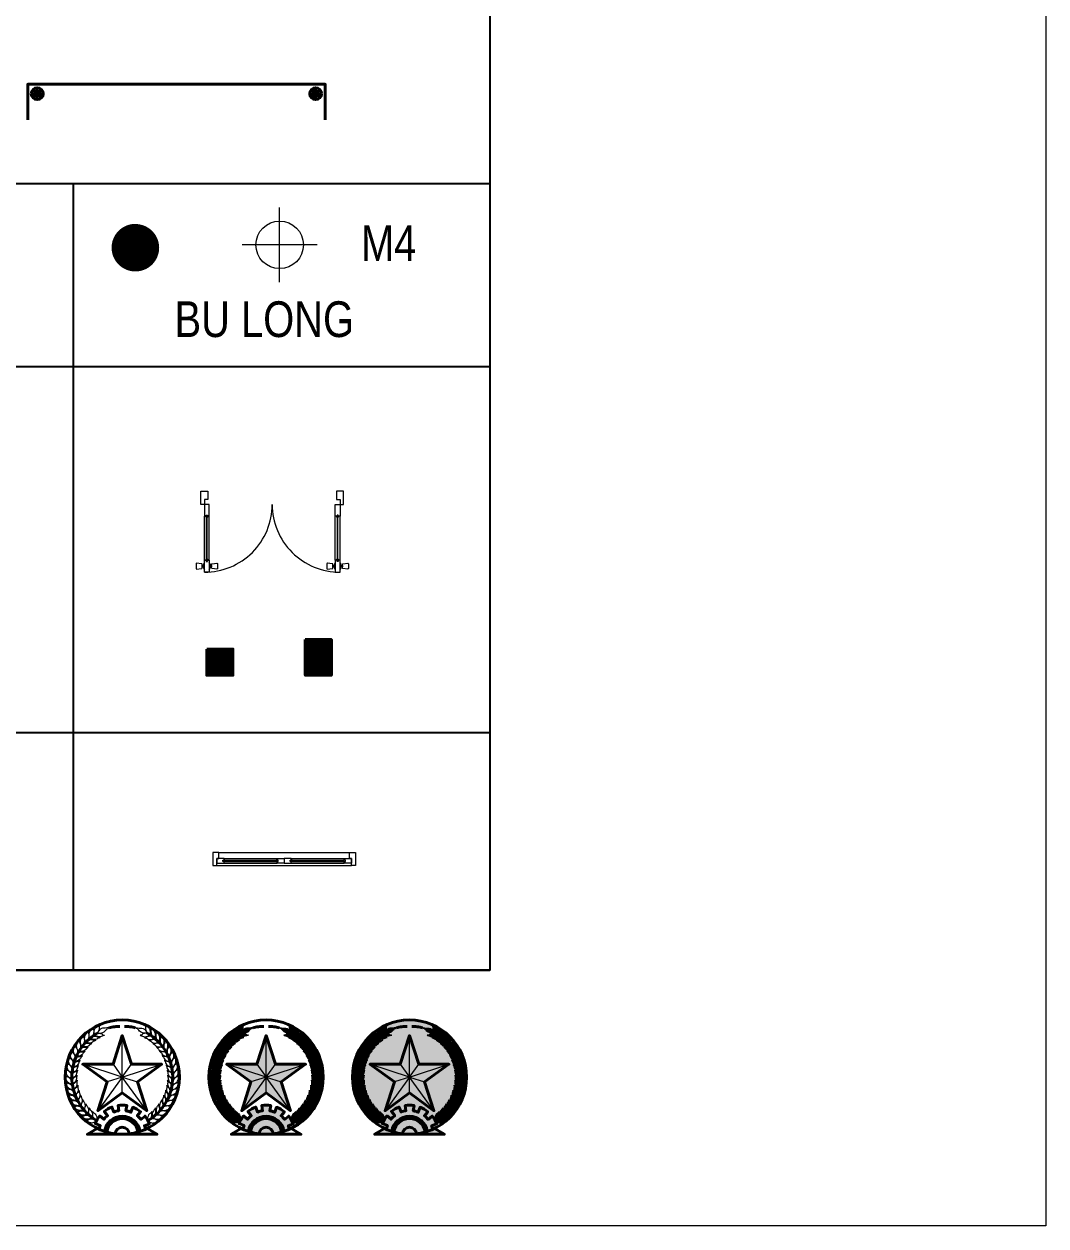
# Model space of a CAD drawing. Header units: millimetres. Extents: x 3174748 to 6019813, y -1021377 to -162175.
# Drawn here: x 3463230 to 3469672, y -501881 to -494307 of the extents above; entities that cross this region are included whole.
import ezdxf

# ---------------------------------------------------------------- set-up
doc = ezdxf.new("R2010")
doc.units = ezdxf.units.MM
doc.header["$LTSCALE"] = 60
doc.header["$MEASUREMENT"] = 0
doc.layers.get('DEFPOINTS').update_dxf_attribs({"lineweight": 0})
for name, color, linetype, lineweight in [('ISO', 153, 'Continuous', 13), ('LC Hatch', 252, 'Continuous', 9), ('LC Khac', 4, 'Continuous', 9), ('LC Net dam2', 6, 'Continuous', 40), ('LC Net dam2 @ 1', 6, 'Continuous', 40), ('LC Net manh', 239, 'Continuous', 5), ('LC Net thay', 7, 'Continuous', 25), ('LC Text2', 7, 'Continuous', 25)]:
    doc.layers.add(name, color=color, linetype=linetype, lineweight=lineweight)
doc.styles.add('T2', font='VHARIAL.TTF', dxfattribs={"width": 0.8})
pattern_1 = [(45, (-578322.5, -40390.5), (-0.8838834765, 0.8838834765), [])]

# ---------------------------------------------------------------- blocks, each defined once
blk = doc.blocks.new('thep tron 2')
at = {"layer": 'LC Net dam2'}
for p, q in [((-0.5, 0.5), (0.5, 0.5)), ((0.35, 0.85), (-0.35, 0.15)), ((-0.35, 0.85), (0.35, 0.15)), ((0, 1), (0, 0))]:
    blk.add_line(p, q, dxfattribs=at)
blk.add_circle((0, 0.5), 0.5, dxfattribs=at)
blk = doc.blocks.new('bu lon')
at = {"layer": 'LC Khac', "color": 9}
for p, q in [((0, -0.786), (0, 0.786)), ((0.786, 0), (-0.786, 0))]:
    blk.add_line(p, q, dxfattribs=at)
at = {"layer": 'LC Khac', "color": 7}
blk.add_circle((0, 0), 0.5, dxfattribs=at)
blk = doc.blocks.new('*U91')
for p, q in [((30, 469), (30, 100)), ((70, 469), (70, 100)), ((1130, 469), (1130, 100)), ((1170, 469), (1170, 100))]:
    blk.add_line(p, q)
at = {"color": 8, "lineweight": 9}
for p, q in [((47, 479), (47, 90)), ((52, 479), (52, 90)), ((1148, 479), (1148, 90)), ((1152, 479), (1152, 90))]:
    blk.add_line(p, q, dxfattribs=at)
for points in [[(5, 498), (-35, 494, -0.443716), (-40, 499), (-40, 538, -0.443716), (-35, 543), (5, 539, -0.385314), (10, 534), (10, 503, -0.385314)], [(95, 498), (135, 494, 0.443716), (140, 499), (140, 538, 0.443716), (135, 543), (95, 539, 0.385314), (90, 534), (90, 503, 0.385314)], [(1105, 498), (1065, 494, -0.443716), (1060, 499), (1060, 538, -0.443716), (1065, 543), (1105, 539, -0.385314), (1110, 534), (1110, 503, -0.385314)], [(1195, 498), (1235, 494, 0.443716), (1240, 499), (1240, 538, 0.443716), (1235, 543), (1195, 539, 0.385314), (1190, 534), (1190, 503, 0.385314)]]:
    blk.add_lwpolyline(points, format="xyb", close=True)
for points in [[(20, 514), (10, 514), (10, 524), (20, 524)], [(55, 469), (70, 469), (70, 569), (30, 569), (30, 469), (45, 469), (45, 479), (55, 479), (55, 469)], [(80, 514), (90, 514), (90, 524), (80, 524)], [(1120, 514), (1110, 514), (1110, 524), (1120, 524)], [(1145, 469), (1130, 469), (1130, 569), (1170, 569), (1170, 469), (1155, 469), (1155, 479), (1145, 479), (1145, 469)], [(1180, 514), (1190, 514), (1190, 524), (1180, 524)], [(30, 0), (0, 0), (0, -110), (60, -110), (60, -40), (30, -40), (30, 0)], [(55, 100), (70, 100), (70, 0), (30, 0), (30, 100), (45, 100), (45, 90), (55, 90), (55, 100)], [(1145, 100), (1130, 100), (1130, 0), (1170, 0), (1170, 100), (1155, 100), (1155, 90), (1145, 90), (1145, 100)], [(1170, 0), (1200, 0), (1200, -110), (1140, -110), (1140, -40), (1170, -40), (1170, 0)]]:
    blk.add_lwpolyline(points)
for centre, start, end in [((70, 519), 143.1301, 216.8699), ((30, 519), 323.1301, 36.8699), ((1170, 519), 143.1301, 216.8699), ((1130, 519), 323.1301, 36.8699)]:
    blk.add_arc(centre, 50, start, end)
at = {"color": 8, "lineweight": 5}
for centre, start, end in [((32, 1), 359.9081, 90.2333), ((1168, 1), 89.7667, 180.0919)]:
    blk.add_arc(centre, 568, start, end, dxfattribs=at)
at = {"color": 8, "lineweight": 9}
for centre, start, end in [((47, 470), 186.4342, 273.2898), ((53, 470), 266.7102, 353.5658), ((1147, 470), 186.4342, 273.2898), ((1153, 470), 266.7102, 353.5658), ((47, 99), 86.7102, 173.5658), ((53, 99), 6.4342, 93.2898), ((1147, 99), 86.7102, 173.5658), ((1153, 99), 6.4342, 93.2898)]:
    blk.add_arc(centre, 8.25, start, end, dxfattribs=at)
blk = doc.blocks.new('*U90')
for p, q in [((35, 0), (1165, 0)), ((660, -20), (1105, -20)), ((660, -60), (1105, -60)), ((50, -110), (1150, -110))]:
    blk.add_line(p, q)
at = {"color": 8, "lineweight": 5}
for p, q in [((95, -20), (540, -20)), ((95, -35), (540, -35)), ((95, -45), (540, -45)), ((95, -60), (540, -60)), ((660, -20), (1105, -20)), ((660, -35), (1105, -35)), ((660, -45), (1105, -45)), ((660, -60), (1105, -60))]:
    blk.add_line(p, q, dxfattribs=at)
for points in [[(0, 0), (35, 0), (35, -60), (50, -60), (50, -110), (0, -110), (0, 0)], [(1200, 0), (1165, 0), (1165, -60), (1150, -60), (1150, -110), (1200, -110), (1200, 0)], [(660, -45), (660, -60), (600, -60), (600, -20), (660, -20), (660, -35), (650, -35), (650, -45), (660, -45)], [(1105, -45), (1105, -60), (1165, -60), (1165, -20), (1105, -20), (1105, -35), (1115, -35), (1115, -45), (1105, -45)]]:
    blk.add_lwpolyline(points)
for points in [[(35, -20), (95, -20), (95, -35), (85, -35), (85, -45), (95, -45), (95, -60), (35, -60)], [(600, -20), (540, -20), (540, -35), (550, -35), (550, -45), (540, -45), (540, -60), (600, -60)]]:
    blk.add_lwpolyline(points, close=True)
for points in [[(95, -29, -0.312187), (102, -35, -0.312187)], [(95, -51, 0.312187), (102, -45, 0.312187)], [(540, -29, 0.312187), (533, -35, 0.312187)], [(540, -51, -0.312187), (533, -45, -0.312187)]]:
    blk.add_lwpolyline(points, format="xyb", dxfattribs=at)
for centre, start, end in [((659, -37), 14.2151, 83.5658), ((659, -43), 276.4342, 345.7849), ((1106, -37), 96.4342, 165.7849), ((1106, -43), 194.2151, 263.5658)]:
    blk.add_arc(centre, 8.25, start, end, dxfattribs=at)
blk = doc.blocks.new('cot 22')
at = {"layer": 'LC Net dam2 @ 1', "lineweight": 5, "ltscale": 2}
h = blk.add_hatch(dxfattribs=at)
h.set_pattern_fill('ANSI31', color=251, scale=10)
h.set_pattern_definition(pattern_1)
h.paths.add_polyline_path([(220, 0), (220, 220), (0, 220), (0, 0)])
at = {"layer": 'LC Net dam2', "lineweight": 5, "ltscale": 2}
blk.add_line((0, 0), (220, 220), dxfattribs=at)
at = {"layer": 'LC Net dam2', "ltscale": 2}
blk.add_lwpolyline([(0, 220), (220, 220), (220, 0), (0, 0)], close=True, dxfattribs=at)
blk = doc.blocks.new('cot 30')
at = {"layer": 'LC Net dam2 @ 1', "lineweight": 5, "ltscale": 2}
h = blk.add_hatch(dxfattribs=at)
h.set_pattern_fill('ANSI31', color=251, scale=10)
h.set_pattern_definition(pattern_1)
h.paths.add_polyline_path([(220, 0), (220, 300), (0, 300), (0, 0)])
at = {"layer": 'LC Net dam2', "lineweight": 5, "ltscale": 2}
for p, q in [((110, 300), (110, 0)), ((0, 110), (220, 110))]:
    blk.add_line(p, q, dxfattribs=at)
at = {"layer": 'LC Net dam2', "ltscale": 2}
blk.add_lwpolyline([(0, 300), (220, 300), (220, 0), (0, 0)], close=True, dxfattribs=at)
blk = doc.blocks.new('quoc huy 1')
at = {"layer": 'LC Net dam2', "color": 41, "ltscale": 2, "true_color": 0xffd966}
for points in [[(-127, 439), (-332, 588), (-78, 588), (0, 829), (78, 588)], [(78, 588), (332, 588), (127, 439)], [(0, 347), (-205, 197), (-127, 439)], [(127, 439), (205, 197), (0, 347)]]:
    blk.add_lwpolyline(points, dxfattribs=at)
blk.add_lwpolyline([(-195, 41, -0.041178), (-185, 73), (-227, 89, -0.077251), (-189, 154), (-155, 126, -0.053854), (-124, 156), (-152, 191, -0.077251), (-87, 228), (-71, 186, -0.053854), (-30, 197), (-36, 241, -0.077251), (39, 241), (31, 197, -0.053854), (73, 185), (89, 227, -0.077251), (154, 189), (126, 155, -0.053854), (156, 124), (191, 152, -0.077251), (228, 87), (186, 71, -0.039033), (195, 41)], format="xyb", dxfattribs=at)
at = {"layer": 'LC Net dam2', "ltscale": 2}
blk.add_lwpolyline([(-210, 48), (-293, 0), (293, 0), (210, 48)], dxfattribs=at)
at = {"layer": 'LC Net dam2', "color": 1, "ltscale": 2, "true_color": 0xff1a1a}
blk.add_circle((0, 480), 480, dxfattribs=at)
at = {"layer": 'LC Net dam2', "color": 41, "ltscale": 2, "true_color": 0xffd966}
for start, end in [(119.685, 239.4633), (300.5367, 60.315)]:
    blk.add_arc((0, 480), 424, start, end, dxfattribs=at)
at = {"layer": 'LC Net dam2', "color": 1, "ltscale": 2, "true_color": 0xff1a1a}
for radius, start, end in [(151, 9.0805, 170.9195), (132, 7.9184, 172.0816), (58.8, 3.5137, 176.4863)]:
    blk.add_arc((0, 0), radius, start, end, dxfattribs=at)
at = {"layer": 'LC Net dam2', "color": 41, "ltscale": 2, "true_color": 0xffd966}
for points in [[(-109, 895), (-89, 899), (-64, 903), (-42, 904), (-20, 904)], [(109, 895), (89, 899), (64, 903), (42, 904), (20, 904)]]:
    blk.add_spline(points, degree=3, dxfattribs=at)
at = {"layer": 'LC Net manh', "color": 1, "ltscale": 2, "true_color": 0xff1a1a}
for p, q in [((0, 480), (0, 829)), ((0, 480), (-332, 588)), ((-78, 588), (0, 480)), ((0, 480), (332, 588)), ((0, 480), (78, 588)), ((0, 480), (-205, 197)), ((0, 480), (-127, 439)), ((205, 197), (0, 480)), ((0, 480), (127, 439)), ((0, 347), (0, 480))]:
    blk.add_line(p, q, dxfattribs=at)
at = {"layer": 'LC Net manh', "color": 41, "ltscale": 2}
for points in [[(-231, 836), (-211, 852), (-203, 863), (-195, 886), (-195, 903), (-194, 908), (-189, 918), (-200, 909), (-207, 905), (-215, 900), (-225, 893), (-233, 879), (-237, 865), (-237, 850), (-234, 840), (-231, 836)], [(231, 836), (211, 852), (203, 863), (195, 886), (195, 903), (194, 908), (189, 918), (200, 909), (207, 905), (215, 900), (225, 893), (233, 879), (237, 865), (237, 850), (234, 840), (231, 836)], [(-336, 739), (-322, 761), (-319, 774), (-319, 798), (-324, 814), (-325, 819), (-324, 830), (-331, 818), (-336, 812), (-342, 805), (-349, 795), (-352, 779), (-351, 764), (-347, 750), (-341, 742), (-336, 739)], [(-305, 775), (-289, 795), (-284, 808), (-281, 832), (-284, 848), (-285, 854), (-283, 865), (-291, 854), (-297, 848), (-303, 842), (-311, 832), (-316, 817), (-317, 802), (-314, 787), (-309, 779), (-305, 775)], [(-270, 807), (-251, 826), (-245, 838), (-240, 862), (-241, 878), (-241, 883), (-238, 894), (-247, 884), (-254, 879), (-261, 874), (-270, 865), (-277, 850), (-278, 836), (-277, 821), (-273, 812), (-270, 807)], [(-270, 807), (-248, 796), (-235, 795), (-215, 799), (-202, 807), (-198, 808), (-187, 812), (-200, 813), (-206, 817), (-213, 820), (-223, 824), (-237, 824), (-249, 820), (-258, 816), (-267, 810), (-270, 807)], [(-231, 836), (-211, 822), (-198, 819), (-177, 822), (-164, 827), (-160, 828), (-149, 831), (-161, 833), (-167, 838), (-173, 842), (-183, 847), (-197, 848), (-209, 846), (-219, 843), (-228, 838), (-231, 836)], [(-210, 848), (-192, 876), (-184, 883), (-176, 888), (-155, 891), (-129, 893), (-109, 895), (-119, 889), (-133, 880), (-146, 866), (-158, 857), (-171, 851), (-195, 849), (-210, 848)], [(210, 848), (192, 876), (184, 883), (176, 888), (155, 891), (129, 893), (109, 895), (119, 889), (133, 880), (146, 866), (158, 857), (171, 851), (195, 849), (210, 848)], [(231, 836), (211, 822), (198, 819), (177, 822), (164, 827), (160, 828), (149, 831), (161, 833), (167, 838), (173, 842), (183, 847), (197, 848), (209, 846), (219, 843), (228, 838), (231, 836)], [(270, 807), (248, 796), (235, 795), (215, 799), (202, 807), (198, 808), (187, 812), (200, 813), (206, 817), (213, 820), (223, 824), (237, 824), (249, 820), (258, 816), (267, 810), (270, 807)], [(270, 807), (251, 826), (245, 838), (240, 862), (241, 878), (241, 883), (238, 894), (247, 884), (254, 879), (261, 874), (270, 865), (277, 850), (278, 836), (277, 821), (273, 812), (270, 807)], [(305, 775), (289, 795), (284, 808), (281, 832), (284, 848), (285, 854), (283, 865), (291, 854), (297, 848), (303, 842), (311, 832), (316, 817), (317, 802), (314, 787), (309, 779), (305, 775)], [(336, 739), (322, 761), (319, 774), (319, 798), (324, 814), (325, 819), (324, 830), (331, 818), (336, 812), (342, 805), (349, 795), (352, 779), (351, 764), (347, 750), (341, 742), (336, 739)], [(-385, 657), (-377, 682), (-376, 696), (-382, 719), (-391, 733), (-392, 738), (-394, 749), (-398, 736), (-402, 728), (-406, 721), (-410, 709), (-410, 693), (-406, 679), (-398, 666), (-391, 659), (-385, 657)], [(-363, 699), (-352, 723), (-350, 737), (-353, 760), (-360, 775), (-361, 781), (-361, 792), (-367, 779), (-372, 772), (-377, 765), (-382, 754), (-384, 737), (-381, 723), (-375, 709), (-368, 702), (-363, 699)], [(-363, 699), (-339, 696), (-326, 699), (-308, 710), (-299, 721), (-296, 724), (-287, 731), (-299, 728), (-306, 729), (-314, 730), (-324, 730), (-338, 726), (-347, 719), (-355, 712), (-361, 703), (-363, 699)], [(-336, 739), (-312, 733), (-299, 734), (-281, 743), (-270, 753), (-266, 756), (-257, 762), (-269, 760), (-276, 762), (-284, 764), (-294, 765), (-308, 762), (-318, 756), (-327, 750), (-334, 742), (-336, 739)], [(-305, 775), (-282, 766), (-269, 766), (-249, 773), (-238, 782), (-234, 784), (-223, 789), (-236, 788), (-243, 791), (-250, 794), (-260, 796), (-274, 795), (-285, 790), (-294, 785), (-302, 778), (-305, 775)], [(305, 775), (282, 766), (269, 766), (249, 773), (238, 782), (234, 784), (223, 789), (236, 788), (243, 791), (250, 794), (260, 796), (274, 795), (285, 790), (294, 785), (302, 778), (305, 775)], [(336, 739), (312, 733), (299, 734), (281, 743), (270, 753), (266, 756), (257, 762), (269, 760), (276, 762), (284, 764), (294, 765), (308, 762), (318, 756), (327, 750), (334, 742), (336, 739)], [(363, 699), (339, 696), (326, 699), (308, 710), (299, 721), (296, 724), (287, 731), (299, 728), (306, 729), (314, 730), (324, 730), (338, 726), (347, 719), (355, 712), (361, 703), (363, 699)], [(363, 699), (352, 723), (350, 737), (353, 760), (360, 775), (361, 781), (361, 792), (367, 779), (372, 772), (377, 765), (382, 754), (384, 737), (381, 723), (375, 709), (368, 702), (363, 699)], [(385, 657), (377, 682), (376, 696), (382, 719), (391, 733), (392, 738), (394, 749), (398, 736), (402, 728), (406, 721), (410, 709), (410, 693), (406, 679), (398, 666), (391, 659), (385, 657)], [(-415, 566), (-412, 592), (-415, 606), (-426, 627), (-437, 639), (-440, 644), (-444, 654), (-445, 640), (-448, 632), (-450, 624), (-451, 611), (-447, 595), (-440, 583), (-430, 572), (-421, 568), (-415, 566)], [(-403, 613), (-397, 638), (-398, 652), (-407, 674), (-417, 688), (-419, 692), (-422, 703), (-425, 689), (-428, 682), (-431, 673), (-434, 661), (-432, 645), (-425, 632), (-417, 620), (-408, 614), (-403, 613)], [(-415, 566), (-391, 571), (-380, 578), (-367, 595), (-362, 608), (-360, 612), (-354, 622), (-365, 615), (-372, 613), (-379, 612), (-389, 608), (-400, 600), (-407, 590), (-412, 581), (-414, 570), (-415, 566)], [(-403, 613), (-378, 615), (-367, 621), (-352, 635), (-346, 648), (-343, 651), (-336, 661), (-347, 655), (-354, 654), (-362, 654), (-372, 651), (-384, 644), (-392, 635), (-398, 626), (-401, 616), (-403, 613)], [(-385, 657), (-361, 656), (-348, 661), (-332, 674), (-325, 686), (-321, 689), (-313, 697), (-325, 693), (-333, 693), (-340, 693), (-351, 692), (-363, 686), (-372, 678), (-379, 670), (-384, 661), (-385, 657)], [(385, 657), (361, 656), (348, 661), (332, 674), (325, 686), (321, 689), (313, 697), (325, 693), (333, 693), (340, 693), (351, 692), (363, 686), (372, 678), (379, 670), (384, 661), (385, 657)], [(403, 613), (378, 615), (367, 621), (352, 635), (346, 648), (343, 651), (336, 661), (347, 655), (354, 654), (362, 654), (372, 651), (384, 644), (392, 635), (398, 626), (401, 616), (403, 613)], [(415, 566), (391, 571), (380, 578), (367, 595), (362, 608), (360, 612), (354, 622), (365, 615), (372, 613), (379, 612), (389, 608), (400, 600), (407, 590), (412, 581), (414, 570), (415, 566)], [(403, 613), (397, 638), (398, 652), (407, 674), (417, 688), (419, 692), (422, 703), (425, 689), (428, 682), (431, 673), (434, 661), (432, 645), (425, 632), (417, 620), (408, 614), (403, 613)], [(415, 566), (412, 592), (415, 606), (426, 627), (437, 639), (440, 644), (444, 654), (445, 640), (448, 632), (450, 624), (451, 611), (447, 595), (440, 583), (430, 572), (421, 568), (415, 566)], [(-424, 471), (-427, 497), (-433, 510), (-448, 529), (-462, 538), (-466, 541), (-472, 550), (-470, 537), (-470, 528), (-471, 520), (-469, 507), (-462, 493), (-452, 482), (-439, 474), (-430, 471), (-424, 471)], [(-422, 519), (-422, 545), (-427, 559), (-440, 579), (-452, 589), (-456, 593), (-461, 603), (-461, 589), (-462, 581), (-463, 572), (-463, 560), (-458, 544), (-449, 533), (-437, 523), (-428, 520), (-422, 519)], [(-424, 471), (-402, 482), (-392, 491), (-384, 510), (-382, 524), (-380, 528), (-377, 539), (-385, 530), (-392, 527), (-399, 524), (-408, 518), (-417, 507), (-421, 496), (-424, 486), (-424, 475), (-424, 471)], [(-422, 519), (-399, 527), (-389, 535), (-378, 553), (-374, 566), (-373, 571), (-368, 581), (-377, 573), (-384, 570), (-391, 568), (-401, 564), (-411, 554), (-417, 543), (-421, 534), (-422, 523), (-422, 519)], [(422, 519), (399, 527), (389, 535), (378, 553), (374, 566), (373, 571), (368, 581), (377, 573), (384, 570), (391, 568), (401, 564), (411, 554), (417, 543), (421, 534), (422, 523), (422, 519)], [(424, 471), (402, 482), (392, 491), (384, 510), (382, 524), (380, 528), (377, 539), (385, 530), (392, 527), (399, 524), (408, 518), (417, 507), (421, 496), (424, 486), (424, 475), (424, 471)], [(422, 519), (422, 545), (427, 559), (440, 579), (452, 589), (456, 593), (461, 603), (461, 589), (462, 581), (463, 572), (463, 560), (458, 544), (449, 533), (437, 523), (428, 520), (422, 519)], [(424, 471), (427, 497), (433, 510), (448, 529), (462, 538), (466, 541), (472, 550), (470, 537), (470, 528), (471, 520), (469, 507), (462, 493), (452, 482), (439, 474), (430, 471), (424, 471)], [(-420, 424), (-426, 449), (-433, 461), (-451, 478), (-465, 485), (-470, 488), (-477, 497), (-473, 483), (-473, 475), (-472, 466), (-469, 454), (-460, 440), (-449, 431), (-436, 424), (-426, 423), (-420, 424)], [(-411, 377), (-420, 401), (-429, 412), (-448, 427), (-463, 433), (-468, 436), (-476, 443), (-471, 430), (-469, 422), (-468, 413), (-463, 402), (-453, 389), (-441, 381), (-427, 376), (-417, 375), (-411, 377)], [(-420, 424), (-399, 436), (-391, 447), (-385, 466), (-384, 480), (-383, 485), (-381, 496), (-389, 486), (-395, 482), (-401, 479), (-410, 472), (-417, 460), (-420, 449), (-422, 438), (-421, 428), (-420, 424)], [(-411, 377), (-392, 392), (-385, 403), (-381, 423), (-382, 437), (-381, 442), (-380, 453), (-387, 442), (-393, 438), (-399, 433), (-406, 426), (-412, 413), (-414, 401), (-415, 391), (-412, 381), (-411, 377)], [(-397, 331), (-379, 348), (-374, 360), (-372, 381), (-375, 394), (-375, 399), (-375, 411), (-380, 399), (-385, 394), (-391, 389), (-398, 381), (-402, 367), (-403, 355), (-402, 345), (-398, 335), (-397, 331)], [(397, 331), (379, 348), (374, 360), (372, 381), (375, 394), (375, 399), (375, 411), (380, 399), (385, 394), (391, 389), (398, 381), (402, 367), (403, 355), (402, 345), (398, 335), (397, 331)], [(420, 424), (399, 436), (391, 447), (385, 466), (384, 480), (383, 485), (381, 496), (389, 486), (395, 482), (401, 479), (410, 472), (417, 460), (420, 449), (422, 438), (421, 428), (420, 424)], [(411, 377), (392, 392), (385, 403), (381, 423), (382, 437), (381, 442), (380, 453), (387, 442), (393, 438), (399, 433), (406, 426), (412, 413), (414, 401), (415, 391), (412, 381), (411, 377)], [(411, 377), (420, 401), (429, 412), (448, 427), (463, 433), (468, 436), (476, 443), (471, 430), (469, 422), (468, 413), (463, 402), (453, 389), (441, 381), (427, 376), (417, 375), (411, 377)], [(420, 424), (426, 449), (433, 461), (451, 478), (465, 485), (470, 488), (477, 497), (473, 483), (473, 475), (472, 466), (469, 454), (460, 440), (449, 431), (436, 424), (426, 423), (420, 424)], [(-397, 331), (-409, 355), (-418, 365), (-439, 377), (-455, 381), (-460, 383), (-469, 390), (-462, 378), (-460, 369), (-457, 361), (-452, 350), (-440, 339), (-427, 332), (-412, 328), (-403, 329), (-397, 331)], [(-378, 287), (-392, 309), (-403, 318), (-424, 328), (-441, 330), (-446, 332), (-455, 338), (-448, 326), (-444, 318), (-441, 310), (-434, 300), (-421, 290), (-407, 285), (-393, 283), (-383, 285), (-378, 287)], [(-378, 287), (-362, 306), (-358, 319), (-358, 339), (-363, 353), (-363, 357), (-365, 369), (-369, 357), (-373, 351), (-378, 346), (-384, 337), (-387, 323), (-386, 311), (-384, 301), (-380, 291), (-378, 287)], [(-354, 246), (-340, 267), (-338, 280), (-340, 300), (-346, 313), (-347, 317), (-350, 329), (-352, 316), (-356, 310), (-361, 304), (-365, 294), (-367, 280), (-365, 268), (-362, 259), (-356, 249), (-354, 246)], [(354, 246), (340, 267), (338, 280), (340, 300), (346, 313), (347, 317), (350, 329), (352, 316), (356, 310), (361, 304), (365, 294), (367, 280), (365, 268), (362, 259), (356, 249), (354, 246)], [(378, 287), (362, 306), (358, 319), (358, 339), (363, 353), (363, 357), (365, 369), (369, 357), (373, 351), (378, 346), (384, 337), (387, 323), (386, 311), (384, 301), (380, 291), (378, 287)], [(378, 287), (392, 309), (403, 318), (424, 328), (441, 330), (446, 332), (455, 338), (448, 326), (444, 318), (441, 310), (434, 300), (421, 290), (407, 285), (393, 283), (383, 285), (378, 287)], [(397, 331), (409, 355), (418, 365), (439, 377), (455, 381), (460, 383), (469, 390), (462, 378), (460, 369), (457, 361), (452, 350), (440, 339), (427, 332), (412, 328), (403, 329), (397, 331)], [(-354, 246), (-370, 266), (-382, 274), (-405, 282), (-421, 282), (-426, 283), (-437, 287), (-428, 277), (-423, 269), (-419, 262), (-411, 252), (-397, 244), (-383, 240), (-368, 240), (-359, 243), (-354, 246)], [(-325, 208), (-344, 226), (-356, 232), (-380, 237), (-396, 236), (-402, 236), (-412, 239), (-402, 230), (-397, 223), (-392, 216), (-383, 207), (-368, 201), (-354, 199), (-339, 200), (-330, 204), (-325, 208)], [(-325, 208), (-314, 230), (-313, 243), (-318, 263), (-325, 275), (-327, 279), (-331, 290), (-332, 277), (-335, 271), (-339, 264), (-342, 254), (-342, 240), (-339, 229), (-334, 219), (-328, 211), (-325, 208)], [(-293, 173), (-284, 196), (-284, 209), (-291, 229), (-300, 240), (-302, 244), (-307, 254), (-307, 241), (-309, 235), (-312, 228), (-315, 217), (-313, 203), (-308, 192), (-303, 183), (-295, 176), (-293, 173)], [(-256, 142), (-250, 166), (-252, 179), (-261, 197), (-271, 207), (-274, 211), (-280, 221), (-278, 208), (-280, 201), (-282, 194), (-283, 184), (-280, 170), (-274, 159), (-268, 151), (-259, 144), (-256, 142)], [(256, 142), (250, 166), (252, 179), (261, 197), (271, 207), (274, 211), (280, 221), (278, 208), (280, 201), (282, 194), (283, 184), (280, 170), (274, 159), (268, 151), (259, 144), (256, 142)], [(293, 173), (284, 196), (284, 209), (291, 229), (300, 240), (302, 244), (307, 254), (307, 241), (309, 235), (312, 228), (315, 217), (313, 203), (308, 192), (303, 183), (295, 176), (293, 173)], [(325, 208), (314, 230), (313, 243), (318, 263), (325, 275), (327, 279), (331, 290), (332, 277), (335, 271), (339, 264), (342, 254), (342, 240), (339, 229), (334, 219), (328, 211), (325, 208)], [(325, 208), (344, 226), (356, 232), (380, 237), (396, 236), (402, 236), (412, 239), (402, 230), (397, 223), (392, 216), (383, 207), (368, 201), (354, 199), (339, 200), (330, 204), (325, 208)], [(354, 246), (370, 266), (382, 274), (405, 282), (421, 282), (426, 283), (437, 287), (428, 277), (423, 269), (419, 262), (411, 252), (397, 244), (383, 240), (368, 240), (359, 243), (354, 246)], [(-293, 173), (-313, 189), (-326, 194), (-350, 196), (-366, 193), (-372, 193), (-382, 194), (-371, 186), (-366, 180), (-360, 174), (-350, 166), (-334, 161), (-320, 161), (-305, 164), (-297, 169), (-293, 173)], [(-256, 142), (-278, 156), (-292, 159), (-316, 159), (-332, 153), (-337, 153), (-348, 153), (-336, 146), (-329, 141), (-323, 135), (-312, 129), (-296, 125), (-282, 127), (-267, 131), (-260, 137), (-256, 142)], [(-217, 115), (-240, 126), (-254, 128), (-278, 125), (-293, 118), (-298, 117), (-309, 116), (-296, 111), (-289, 106), (-282, 101), (-271, 96), (-255, 94), (-240, 97), (-227, 103), (-220, 110), (-217, 115)], [(-217, 115), (-213, 140), (-217, 152), (-228, 170), (-239, 179), (-242, 182), (-249, 191), (-246, 179), (-247, 172), (-248, 164), (-248, 154), (-243, 140), (-236, 131), (-229, 123), (-220, 117), (-217, 115)], [(217, 115), (213, 140), (217, 152), (228, 170), (239, 179), (242, 182), (249, 191), (246, 179), (247, 172), (248, 164), (248, 154), (243, 140), (236, 131), (229, 123), (220, 117), (217, 115)], [(217, 115), (240, 126), (254, 128), (278, 125), (293, 118), (298, 117), (309, 116), (296, 111), (289, 106), (282, 101), (271, 96), (255, 94), (240, 97), (227, 103), (220, 110), (217, 115)], [(256, 142), (278, 156), (292, 159), (316, 159), (332, 153), (337, 153), (348, 153), (336, 146), (329, 141), (323, 135), (312, 129), (296, 125), (282, 127), (267, 131), (260, 137), (256, 142)], [(293, 173), (313, 189), (326, 194), (350, 196), (366, 193), (372, 193), (382, 194), (371, 186), (366, 180), (360, 174), (350, 166), (334, 161), (320, 161), (305, 164), (297, 169), (293, 173)]]:
    blk.add_spline(points, degree=3, dxfattribs=at)
blk = doc.blocks.new('*U80')
at = {"layer": 'LC Hatch', "ltscale": 2, "true_color": 0xffd966}
h = blk.add_hatch(color=41, dxfattribs=at)
h.dxf.hatch_style = 1
edge = h.paths.add_edge_path()
edge.add_spline(control_points=[(25, -1), (16, 0), (2, 1), (-17, 11), (-31, 22), (-38, 37), (-44, 45), (-59, 53), (-39, 47), (-31, 48), (-20, 48), (-8, 47), (5, 39), (15, 28), (23, 17), (25, 7), (25, 1), (25, -1)], knot_values=[0, 0, 0, 0, 2604.740138, 4005.594981, 6406.447062, 8049.627029, 8592.513665, 9687.420379, 11056.745902, 11908.281932, 12779.04522, 14018.540675, 15657.350353, 17124.3487, 18616.014884, 19588.150489, 20181.713882, 20181.713882, 20181.713882, 20181.713882], degree=3, periodic=0)
h = blk.add_hatch(color=41, dxfattribs=at)
h.dxf.hatch_style = 1
edge = h.paths.add_edge_path()
edge.add_spline(control_points=[(10, 0), (10, 0), (7, 0), (-1, -3), (-12, -6), (-23, -13), (-28, -23), (-32, -30), (-34, -39), (-51, -48), (-35, -43), (-26, -40), (-13, -40), (2, -33), (17, -21), (22, -9), (25, -1)], knot_values=[8.097948, 8.097948, 8.097948, 8.097948, 52.157235, 1086.44656, 2287.783041, 3692.857489, 4755.569905, 5502.140579, 6232.226283, 7512.09459, 8667.000413, 9132.457842, 10541.279267, 12599.709819, 13915.715034, 16364.83293, 16364.83293, 16364.83293, 16364.83293], degree=3, periodic=0)
edge.add_arc((0, -424), 424, 86.6684, 87.1226)
edge.add_spline(control_points=[(22, -1), (22, -1), (18, 0), (14, 0), (10, 0)], knot_values=[16364.83293, 16364.83293, 16364.83293, 16364.83293, 16513.603329, 17545.304931, 17545.304931, 17545.304931, 17545.304931], degree=3, periodic=0)
edge.add_arc((0, -424), 424, 87.22, 88.5856)
at = {"layer": 'LC Net manh', "color": 41, "ltscale": 2}
for points in [[(25, -1), (-1, 3), (-14, 10), (-32, 26), (-40, 40), (-44, 44), (-52, 50), (-39, 48), (-30, 48), (-22, 48), (-9, 46), (5, 38), (15, 27), (23, 15), (25, 5), (25, -1)], [(25, -1), (14, -23), (4, -31), (-15, -39), (-29, -41), (-34, -42), (-45, -45), (-35, -37), (-32, -30), (-29, -24), (-23, -15), (-11, -7), (0, -2), (10, 0), (21, -1), (25, -1)]]:
    blk.add_spline(points, degree=3, dxfattribs=at)
blk = doc.blocks.new('*U81')
at = {"layer": 'LC Net dam2', "color": 0, "linetype": 'ByBlock', "lineweight": -2, "transparency": 16777216}
for p, rotation in [((210, 848), 330.3150430455889), ((250, 822), 323.8554297886499), ((287, 792), 317.3958165317107), ((320, 758), 310.9362032747716), ((350, 720), 304.4765900178325), ((374, 679), 298.0169767608932), ((394, 636), 291.5573635039542), ((409, 590), 285.0977502470151), ((419, 544), 278.6381369900759), ((424, 496), 272.1785237331369), ((423, 448), 265.7189104761978), ((405, 355), 252.7996839623196), ((417, 401), 259.2592972192588), ((340, 227), 233.4208441915022), ((367, 267), 239.8804574484413), ((388, 310), 246.3400707053805), ((275, 158), 220.5016176776237), ((310, 191), 226.961230934563), ((237, 129), 214.0420044206846)]:
    blk.add_blockref('*U80', p, dxfattribs=dict(at, rotation=rotation))
blk = doc.blocks.new('*U82')
at = {"layer": 'LC Hatch', "ltscale": 2, "true_color": 0xffd966}
h = blk.add_hatch(color=41, dxfattribs=at)
h.dxf.hatch_style = 1
edge = h.paths.add_edge_path()
edge.add_spline(control_points=[(25, -1), (16, 0), (2, 1), (-17, 11), (-31, 22), (-38, 37), (-44, 45), (-59, 53), (-39, 47), (-31, 48), (-20, 48), (-8, 47), (5, 39), (15, 28), (23, 17), (25, 7), (25, 1), (25, -1)], knot_values=[0, 0, 0, 0, 2604.740138, 4005.594981, 6406.447062, 8049.627029, 8592.513665, 9687.420379, 11056.745902, 11908.281932, 12779.04522, 14018.540675, 15657.350353, 17124.3487, 18616.014884, 19588.150489, 20181.713882, 20181.713882, 20181.713882, 20181.713882], degree=3, periodic=0)
h = blk.add_hatch(color=41, dxfattribs=at)
h.dxf.hatch_style = 1
edge = h.paths.add_edge_path()
edge.add_spline(control_points=[(10, 0), (10, 0), (7, 0), (-1, -3), (-12, -6), (-23, -13), (-28, -23), (-32, -30), (-34, -39), (-51, -48), (-35, -43), (-26, -40), (-13, -40), (2, -33), (17, -21), (22, -9), (25, -1)], knot_values=[8.097948, 8.097948, 8.097948, 8.097948, 52.157235, 1086.44656, 2287.783041, 3692.857489, 4755.569905, 5502.140579, 6232.226283, 7512.09459, 8667.000413, 9132.457842, 10541.279267, 12599.709819, 13915.715034, 16364.83293, 16364.83293, 16364.83293, 16364.83293], degree=3, periodic=0)
edge.add_arc((0, -424), 424, 86.6684, 87.1226)
edge.add_spline(control_points=[(22, -1), (22, -1), (18, 0), (14, 0), (10, 0)], knot_values=[16364.83293, 16364.83293, 16364.83293, 16364.83293, 16513.603329, 17545.304931, 17545.304931, 17545.304931, 17545.304931], degree=3, periodic=0)
edge.add_arc((0, -424), 424, 87.22, 88.5856)
at = {"layer": 'LC Net manh', "color": 41, "ltscale": 2}
for points in [[(25, -1), (-1, 3), (-14, 10), (-32, 26), (-40, 40), (-44, 44), (-52, 50), (-39, 48), (-30, 48), (-22, 48), (-9, 46), (5, 38), (15, 27), (23, 15), (25, 5), (25, -1)], [(25, -1), (14, -23), (4, -31), (-15, -39), (-29, -41), (-34, -42), (-45, -45), (-35, -37), (-32, -30), (-29, -24), (-23, -15), (-11, -7), (0, -2), (10, 0), (21, -1), (25, -1)]]:
    blk.add_spline(points, degree=3, dxfattribs=at)
blk = doc.blocks.new('*U83')
at = {"layer": 'LC Net dam2', "color": 0, "linetype": 'ByBlock', "lineweight": -2, "transparency": 16777216}
for p, rotation in [((1333, -364), 330.3150430455889), ((1373, -390), 323.8554297886499), ((1410, -421), 317.3958165317108), ((1444, -455), 310.9362032747717), ((1473, -493), 304.4765900178326), ((1498, -534), 298.0169767608935), ((1518, -577), 291.5573635039544), ((1533, -622), 285.0977502470154), ((1543, -669), 278.6381369900762), ((1547, -717), 272.1785237331371), ((1546, -764), 265.7189104761979), ((1528, -858), 252.7996839623198), ((1540, -812), 259.2592972192589), ((1490, -946), 239.8804574484413), ((1512, -903), 246.3400707053805), ((1399, -1055), 220.5016176776237), ((1433, -1022), 226.9612309345629), ((1464, -985), 233.4208441915021), ((1361, -1084), 214.0420044206844)]:
    blk.add_blockref('*U82', p, dxfattribs=dict(at, rotation=rotation))
blk = doc.blocks.new('quoc huy 2')
at = {"layer": 'LC Hatch', "ltscale": 2, "true_color": 0xffd966}
h = blk.add_hatch(color=41, dxfattribs=at)
h.dxf.hatch_style = 1
h.paths.add_polyline_path([(78, 588), (0, 829), (0, 480)])
h.paths.add_polyline_path([(332, 588), (78, 588), (0, 480)])
h.paths.add_polyline_path([(332, 588), (0, 480), (127, 439)])
h.paths.add_polyline_path([(127, 439), (0, 480), (205, 197)], flags=17)
h.paths.add_polyline_path([(0, 480), (0, 347), (205, 197)])
h.paths.add_polyline_path([(0, 480), (-205, 197), (0, 347)], flags=17)
h.paths.add_polyline_path([(0, 480), (-127, 439), (-205, 197)])
h.paths.add_polyline_path([(-332, 588), (-127, 439), (0, 480)])
h.paths.add_polyline_path([(-78, 588), (-332, 588), (0, 480)], flags=17)
h.paths.add_polyline_path([(0, 829), (-78, 588), (0, 480)])
h = blk.add_hatch(color=41, dxfattribs=at)
h.dxf.hatch_style = 1
edge = h.paths.add_edge_path()
edge.add_spline(control_points=[(-210, 848), (-205, 858), (-198, 871), (-184, 883), (-173, 890), (-152, 891), (-136, 891), (-110, 897), (-109, 895)], knot_values=[0, 0, 0, 0, 3249.539006, 4383.660057, 5295.034539, 7377.662383, 10024.51396, 11864.823076, 11864.823076, 11864.823076, 11864.823076], degree=3, periodic=0)
edge.add_spline(control_points=[(-109, 895), (-109, 895), (-109, 894), (-122, 887), (-133, 880), (-145, 867), (-157, 856), (-174, 850), (-192, 849), (-205, 848), (-210, 848)], knot_values=[11864.823076, 11864.823076, 11864.823076, 11864.823076, 11998.391019, 13108.875943, 14800.101178, 16705.397786, 18198.964115, 19630.167939, 21984.682697, 23513.732629, 23513.732629, 23513.732629, 23513.732629], degree=3, periodic=0)
h = blk.add_hatch(color=41, dxfattribs=at)
h.dxf.hatch_style = 1
edge = h.paths.add_edge_path()
edge.add_spline(control_points=[(210, 848), (205, 858), (198, 871), (184, 883), (173, 890), (152, 891), (136, 891), (110, 897), (109, 895)], knot_values=[0, 0, 0, 0, 3249.539006, 4383.660057, 5295.034539, 7377.662383, 10024.51396, 11864.823076, 11864.823076, 11864.823076, 11864.823076], degree=3, periodic=0)
edge.add_spline(control_points=[(109, 895), (109, 895), (109, 894), (122, 887), (133, 880), (145, 867), (157, 856), (174, 850), (192, 849), (205, 848), (210, 848)], knot_values=[11864.823076, 11864.823076, 11864.823076, 11864.823076, 11998.391019, 13108.875943, 14800.101178, 16705.397786, 18198.964115, 19630.167939, 21984.682697, 23513.732629, 23513.732629, 23513.732629, 23513.732629], degree=3, periodic=0)
h = blk.add_hatch(color=41, dxfattribs=at)
h.dxf.hatch_style = 1
h.paths.add_polyline_path([(154, 189, 0.077251), (89, 227), (73, 185, 0.053854), (31, 197), (39, 241, 0.077251), (-36, 241), (-30, 197, 0.053854), (-71, 186), (-87, 228, 0.077251), (-152, 191), (-124, 156, 0.053854), (-155, 126), (-189, 154, 0.077251), (-227, 89), (-185, 73, 0.041178), (-195, 41, 0.025297), (-150, 24, -0.852867), (150, 24, 0.025297), (195, 41, 0.039033), (186, 71), (228, 87, 0.077251), (191, 152), (156, 124, 0.053854), (126, 155)])
h.paths.add_polyline_path([(-150, 24, 0.010142), (-131, 18, -0.870538), (131, 18, 0.010142), (150, 24, 0.852867)])
h.paths.add_polyline_path([(-131, 18, 0.038457), (-59, 4, -0.94048), (59, 4, 0.038457), (131, 18, 0.870538)])
h.paths.add_polyline_path([(-59, 4, 0.061403), (59, 4, 0.94048)])
at = {"layer": 'LC Net dam2', "color": 41, "ltscale": 2, "true_color": 0xffd966}
for points in [[(-127, 439), (-332, 588), (-78, 588), (0, 829), (78, 588)], [(78, 588), (332, 588), (127, 439)], [(0, 347), (-205, 197), (-127, 439)], [(127, 439), (205, 197), (0, 347)]]:
    blk.add_lwpolyline(points, dxfattribs=at)
blk.add_lwpolyline([(-195, 41, -0.041178), (-185, 73), (-227, 89, -0.077251), (-189, 154), (-155, 126, -0.053854), (-124, 156), (-152, 191, -0.077251), (-87, 228), (-71, 186, -0.053854), (-30, 197), (-36, 241, -0.077251), (39, 241), (31, 197, -0.053854), (73, 185), (89, 227, -0.077251), (154, 189), (126, 155, -0.053854), (156, 124), (191, 152, -0.077251), (228, 87), (186, 71, -0.039033), (195, 41)], format="xyb", dxfattribs=at)
at = {"layer": 'LC Net dam2', "ltscale": 2}
blk.add_lwpolyline([(-210, 48), (-293, 0), (293, 0), (210, 48)], dxfattribs=at)
at = {"layer": 'LC Net dam2', "color": 1, "ltscale": 2, "true_color": 0xff1a1a}
blk.add_circle((0, 480), 480, dxfattribs=at)
at = {"layer": 'LC Net dam2', "color": 41, "ltscale": 2, "true_color": 0xffd966}
for start, end in [(119.685, 239.4633), (300.5367, 60.315)]:
    blk.add_arc((0, 480), 424, start, end, dxfattribs=at)
at = {"layer": 'LC Net dam2', "color": 1, "ltscale": 2, "true_color": 0xff1a1a}
for radius, start, end in [(151, 9.0805, 170.9195), (132, 7.9184, 172.0816), (58.8, 3.5137, 176.4863)]:
    blk.add_arc((0, 0), radius, start, end, dxfattribs=at)
at = {"layer": 'LC Net dam2', "color": 41, "ltscale": 2, "true_color": 0xffd966}
for points in [[(-109, 895), (-89, 899), (-64, 903), (-42, 904), (-20, 904)], [(109, 895), (89, 899), (64, 903), (42, 904), (20, 904)]]:
    blk.add_spline(points, degree=3, dxfattribs=at)
at = {"layer": 'LC Net manh', "color": 1, "ltscale": 2, "true_color": 0xff1a1a}
for p, q in [((0, 480), (0, 829)), ((0, 480), (-332, 588)), ((-78, 588), (0, 480)), ((0, 480), (332, 588)), ((0, 480), (78, 588)), ((0, 480), (-205, 197)), ((0, 480), (-127, 439)), ((205, 197), (0, 480)), ((0, 480), (127, 439)), ((0, 347), (0, 480))]:
    blk.add_line(p, q, dxfattribs=at)
at = {"layer": 'LC Net manh', "color": 41, "ltscale": 2}
for points in [[(-210, 848), (-192, 876), (-184, 883), (-176, 888), (-155, 891), (-129, 893), (-109, 895), (-119, 889), (-133, 880), (-146, 866), (-158, 857), (-171, 851), (-195, 849), (-210, 848)], [(210, 848), (192, 876), (184, 883), (176, 888), (155, 891), (129, 893), (109, 895), (119, 889), (133, 880), (146, 866), (158, 857), (171, 851), (195, 849), (210, 848)]]:
    blk.add_spline(points, degree=3, dxfattribs=at)
at = {"layer": 'LC Net dam2', "extrusion": (0, 0, -1), "zscale": -1}
blk.add_blockref('*U83', (-1123, 1213), dxfattribs=at)
at = {"layer": 'LC Net dam2'}
blk.add_blockref('*U81', (0, 0), dxfattribs=at)
blk = doc.blocks.new('*U85')
at = {"layer": 'LC Hatch', "ltscale": 2, "true_color": 0xffd966}
h = blk.add_hatch(color=41, dxfattribs=at)
h.dxf.hatch_style = 1
edge = h.paths.add_edge_path()
edge.add_spline(control_points=[(25, -1), (16, 0), (2, 1), (-17, 11), (-31, 22), (-38, 37), (-44, 45), (-59, 53), (-39, 47), (-31, 48), (-20, 48), (-8, 47), (5, 39), (15, 28), (23, 17), (25, 7), (25, 1), (25, -1)], knot_values=[0, 0, 0, 0, 2604.740138, 4005.594981, 6406.447062, 8049.627029, 8592.513665, 9687.420379, 11056.745902, 11908.281932, 12779.04522, 14018.540675, 15657.350353, 17124.3487, 18616.014884, 19588.150489, 20181.713882, 20181.713882, 20181.713882, 20181.713882], degree=3, periodic=0)
h = blk.add_hatch(color=41, dxfattribs=at)
h.dxf.hatch_style = 1
edge = h.paths.add_edge_path()
edge.add_spline(control_points=[(10, 0), (10, 0), (7, 0), (-1, -3), (-12, -6), (-23, -13), (-28, -23), (-32, -30), (-34, -39), (-51, -48), (-35, -43), (-26, -40), (-13, -40), (2, -33), (17, -21), (22, -9), (25, -1)], knot_values=[8.097948, 8.097948, 8.097948, 8.097948, 52.157235, 1086.44656, 2287.783041, 3692.857489, 4755.569905, 5502.140579, 6232.226283, 7512.09459, 8667.000413, 9132.457842, 10541.279267, 12599.709819, 13915.715034, 16364.83293, 16364.83293, 16364.83293, 16364.83293], degree=3, periodic=0)
edge.add_arc((0, -424), 424, 86.6684, 87.1226)
edge.add_spline(control_points=[(22, -1), (22, -1), (18, 0), (14, 0), (10, 0)], knot_values=[16364.83293, 16364.83293, 16364.83293, 16364.83293, 16513.603329, 17545.304931, 17545.304931, 17545.304931, 17545.304931], degree=3, periodic=0)
edge.add_arc((0, -424), 424, 87.22, 88.5856)
at = {"layer": 'LC Net manh', "color": 41, "ltscale": 2}
for points in [[(25, -1), (-1, 3), (-14, 10), (-32, 26), (-40, 40), (-44, 44), (-52, 50), (-39, 48), (-30, 48), (-22, 48), (-9, 46), (5, 38), (15, 27), (23, 15), (25, 5), (25, -1)], [(25, -1), (14, -23), (4, -31), (-15, -39), (-29, -41), (-34, -42), (-45, -45), (-35, -37), (-32, -30), (-29, -24), (-23, -15), (-11, -7), (0, -2), (10, 0), (21, -1), (25, -1)]]:
    blk.add_spline(points, degree=3, dxfattribs=at)
blk = doc.blocks.new('*U86')
at = {"layer": 'LC Net dam2', "color": 0, "linetype": 'ByBlock', "lineweight": -2, "transparency": 16777216}
for p, rotation in [((210, 848), 330.3150430455889), ((250, 822), 323.8554297886499), ((287, 792), 317.3958165317107), ((320, 758), 310.9362032747716), ((350, 720), 304.4765900178325), ((374, 679), 298.0169767608932), ((394, 636), 291.5573635039542), ((409, 590), 285.0977502470151), ((419, 544), 278.6381369900759), ((424, 496), 272.1785237331369), ((423, 448), 265.7189104761978), ((405, 355), 252.7996839623196), ((417, 401), 259.2592972192588), ((340, 227), 233.4208441915022), ((367, 267), 239.8804574484413), ((388, 310), 246.3400707053805), ((275, 158), 220.5016176776237), ((310, 191), 226.961230934563), ((237, 129), 214.0420044206846)]:
    blk.add_blockref('*U85', p, dxfattribs=dict(at, rotation=rotation))
blk = doc.blocks.new('*U87')
at = {"layer": 'LC Hatch', "ltscale": 2, "true_color": 0xffd966}
h = blk.add_hatch(color=41, dxfattribs=at)
h.dxf.hatch_style = 1
edge = h.paths.add_edge_path()
edge.add_spline(control_points=[(25, -1), (16, 0), (2, 1), (-17, 11), (-31, 22), (-38, 37), (-44, 45), (-59, 53), (-39, 47), (-31, 48), (-20, 48), (-8, 47), (5, 39), (15, 28), (23, 17), (25, 7), (25, 1), (25, -1)], knot_values=[0, 0, 0, 0, 2604.740138, 4005.594981, 6406.447062, 8049.627029, 8592.513665, 9687.420379, 11056.745902, 11908.281932, 12779.04522, 14018.540675, 15657.350353, 17124.3487, 18616.014884, 19588.150489, 20181.713882, 20181.713882, 20181.713882, 20181.713882], degree=3, periodic=0)
h = blk.add_hatch(color=41, dxfattribs=at)
h.dxf.hatch_style = 1
edge = h.paths.add_edge_path()
edge.add_spline(control_points=[(10, 0), (10, 0), (7, 0), (-1, -3), (-12, -6), (-23, -13), (-28, -23), (-32, -30), (-34, -39), (-51, -48), (-35, -43), (-26, -40), (-13, -40), (2, -33), (17, -21), (22, -9), (25, -1)], knot_values=[8.097948, 8.097948, 8.097948, 8.097948, 52.157235, 1086.44656, 2287.783041, 3692.857489, 4755.569905, 5502.140579, 6232.226283, 7512.09459, 8667.000413, 9132.457842, 10541.279267, 12599.709819, 13915.715034, 16364.83293, 16364.83293, 16364.83293, 16364.83293], degree=3, periodic=0)
edge.add_arc((0, -424), 424, 86.6684, 87.1226)
edge.add_spline(control_points=[(22, -1), (22, -1), (18, 0), (14, 0), (10, 0)], knot_values=[16364.83293, 16364.83293, 16364.83293, 16364.83293, 16513.603329, 17545.304931, 17545.304931, 17545.304931, 17545.304931], degree=3, periodic=0)
edge.add_arc((0, -424), 424, 87.22, 88.5856)
at = {"layer": 'LC Net manh', "color": 41, "ltscale": 2}
for points in [[(25, -1), (-1, 3), (-14, 10), (-32, 26), (-40, 40), (-44, 44), (-52, 50), (-39, 48), (-30, 48), (-22, 48), (-9, 46), (5, 38), (15, 27), (23, 15), (25, 5), (25, -1)], [(25, -1), (14, -23), (4, -31), (-15, -39), (-29, -41), (-34, -42), (-45, -45), (-35, -37), (-32, -30), (-29, -24), (-23, -15), (-11, -7), (0, -2), (10, 0), (21, -1), (25, -1)]]:
    blk.add_spline(points, degree=3, dxfattribs=at)
blk = doc.blocks.new('*U88')
at = {"layer": 'LC Net dam2', "color": 0, "linetype": 'ByBlock', "lineweight": -2, "transparency": 16777216}
for p, rotation in [((1333, -364), 330.3150430455889), ((1373, -390), 323.8554297886499), ((1410, -421), 317.3958165317108), ((1444, -455), 310.9362032747717), ((1473, -493), 304.4765900178326), ((1498, -534), 298.0169767608935), ((1518, -577), 291.5573635039544), ((1533, -622), 285.0977502470154), ((1543, -669), 278.6381369900762), ((1547, -717), 272.1785237331371), ((1546, -764), 265.7189104761979), ((1528, -858), 252.7996839623198), ((1540, -812), 259.2592972192589), ((1490, -946), 239.8804574484413), ((1512, -903), 246.3400707053805), ((1399, -1055), 220.5016176776237), ((1433, -1022), 226.9612309345629), ((1464, -985), 233.4208441915021), ((1361, -1084), 214.0420044206844)]:
    blk.add_blockref('*U87', p, dxfattribs=dict(at, rotation=rotation))
blk = doc.blocks.new('quoc huy 3')
at = {"layer": 'LC Hatch', "ltscale": 2, "true_color": 0xff1a1a}
h = blk.add_hatch(color=1, dxfattribs=at)
h.dxf.hatch_style = 1
h.paths.add_polyline_path([(480, 480, 1), (-480, 480, 1)])
at = {"layer": 'LC Hatch', "ltscale": 2, "true_color": 0xffd966}
h = blk.add_hatch(color=41, dxfattribs=at)
h.dxf.hatch_style = 1
h.paths.add_polyline_path([(78, 588), (0, 829), (0, 480)])
h.paths.add_polyline_path([(332, 588), (78, 588), (0, 480)])
h.paths.add_polyline_path([(332, 588), (0, 480), (127, 439)])
h.paths.add_polyline_path([(127, 439), (0, 480), (205, 197)], flags=17)
h.paths.add_polyline_path([(0, 480), (0, 347), (205, 197)])
h.paths.add_polyline_path([(0, 480), (-205, 197), (0, 347)], flags=17)
h.paths.add_polyline_path([(0, 480), (-127, 439), (-205, 197)])
h.paths.add_polyline_path([(-332, 588), (-127, 439), (0, 480)])
h.paths.add_polyline_path([(-78, 588), (-332, 588), (0, 480)], flags=17)
h.paths.add_polyline_path([(0, 829), (-78, 588), (0, 480)])
h = blk.add_hatch(color=41, dxfattribs=at)
h.dxf.hatch_style = 1
edge = h.paths.add_edge_path()
edge.add_spline(control_points=[(-210, 848), (-205, 858), (-198, 871), (-184, 883), (-173, 890), (-152, 891), (-136, 891), (-110, 897), (-109, 895)], knot_values=[0, 0, 0, 0, 3249.539006, 4383.660057, 5295.034539, 7377.662383, 10024.51396, 11864.823076, 11864.823076, 11864.823076, 11864.823076], degree=3, periodic=0)
edge.add_spline(control_points=[(-109, 895), (-109, 895), (-109, 894), (-122, 887), (-133, 880), (-145, 867), (-157, 856), (-174, 850), (-192, 849), (-205, 848), (-210, 848)], knot_values=[11864.823076, 11864.823076, 11864.823076, 11864.823076, 11998.391019, 13108.875943, 14800.101178, 16705.397786, 18198.964115, 19630.167939, 21984.682697, 23513.732629, 23513.732629, 23513.732629, 23513.732629], degree=3, periodic=0)
h = blk.add_hatch(color=41, dxfattribs=at)
h.dxf.hatch_style = 1
edge = h.paths.add_edge_path()
edge.add_spline(control_points=[(210, 848), (205, 858), (198, 871), (184, 883), (173, 890), (152, 891), (136, 891), (110, 897), (109, 895)], knot_values=[0, 0, 0, 0, 3249.539006, 4383.660057, 5295.034539, 7377.662383, 10024.51396, 11864.823076, 11864.823076, 11864.823076, 11864.823076], degree=3, periodic=0)
edge.add_spline(control_points=[(109, 895), (109, 895), (109, 894), (122, 887), (133, 880), (145, 867), (157, 856), (174, 850), (192, 849), (205, 848), (210, 848)], knot_values=[11864.823076, 11864.823076, 11864.823076, 11864.823076, 11998.391019, 13108.875943, 14800.101178, 16705.397786, 18198.964115, 19630.167939, 21984.682697, 23513.732629, 23513.732629, 23513.732629, 23513.732629], degree=3, periodic=0)
h = blk.add_hatch(color=41, dxfattribs=at)
h.dxf.hatch_style = 1
h.paths.add_polyline_path([(154, 189, 0.077251), (89, 227), (73, 185, 0.053854), (31, 197), (39, 241, 0.077251), (-36, 241), (-30, 197, 0.053854), (-71, 186), (-87, 228, 0.077251), (-152, 191), (-124, 156, 0.053854), (-155, 126), (-189, 154, 0.077251), (-227, 89), (-185, 73, 0.041178), (-195, 41, 0.025297), (-150, 24, -0.852867), (150, 24, 0.025297), (195, 41, 0.039033), (186, 71), (228, 87, 0.077251), (191, 152), (156, 124, 0.053854), (126, 155)])
h.paths.add_polyline_path([(-150, 24, 0.010142), (-131, 18, -0.870538), (131, 18, 0.010142), (150, 24, 0.852867)])
h.paths.add_polyline_path([(-131, 18, 0.038457), (-59, 4, -0.94048), (59, 4, 0.038457), (131, 18, 0.870538)])
h.paths.add_polyline_path([(-59, 4, 0.061403), (59, 4, 0.94048)])
h = blk.add_hatch(color=41, dxfattribs=at)
h.dxf.hatch_style = 1
h.paths.add_polyline_path([(210, 48, -0.113502), (0, 0), (293, 0)])
h.paths.add_polyline_path([(-210, 48), (-293, 0), (0, 0, -0.113502)])
at = {"layer": 'LC Net dam2', "color": 41, "ltscale": 2, "true_color": 0xffd966}
for points in [[(-127, 439), (-332, 588), (-78, 588), (0, 829), (78, 588)], [(78, 588), (332, 588), (127, 439)], [(0, 347), (-205, 197), (-127, 439)], [(127, 439), (205, 197), (0, 347)]]:
    blk.add_lwpolyline(points, dxfattribs=at)
blk.add_lwpolyline([(-195, 41, -0.041178), (-185, 73), (-227, 89, -0.077251), (-189, 154), (-155, 126, -0.053854), (-124, 156), (-152, 191, -0.077251), (-87, 228), (-71, 186, -0.053854), (-30, 197), (-36, 241, -0.077251), (39, 241), (31, 197, -0.053854), (73, 185), (89, 227, -0.077251), (154, 189), (126, 155, -0.053854), (156, 124), (191, 152, -0.077251), (228, 87), (186, 71, -0.039033), (195, 41)], format="xyb", dxfattribs=at)
at = {"layer": 'LC Net dam2', "ltscale": 2}
blk.add_lwpolyline([(-210, 48), (-293, 0), (293, 0), (210, 48)], dxfattribs=at)
at = {"layer": 'LC Net dam2', "color": 1, "ltscale": 2, "true_color": 0xff1a1a}
blk.add_circle((0, 480), 480, dxfattribs=at)
at = {"layer": 'LC Net dam2', "color": 41, "ltscale": 2, "true_color": 0xffd966}
for start, end in [(119.685, 239.4633), (300.5367, 60.315)]:
    blk.add_arc((0, 480), 424, start, end, dxfattribs=at)
at = {"layer": 'LC Net dam2', "color": 1, "ltscale": 2, "true_color": 0xff1a1a}
for radius, start, end in [(151, 9.0805, 170.9195), (132, 7.9184, 172.0816), (58.8, 3.5137, 176.4863)]:
    blk.add_arc((0, 0), radius, start, end, dxfattribs=at)
at = {"layer": 'LC Net dam2', "color": 41, "ltscale": 2, "true_color": 0xffd966}
for points in [[(-109, 895), (-89, 899), (-64, 903), (-42, 904), (-20, 904)], [(109, 895), (89, 899), (64, 903), (42, 904), (20, 904)]]:
    blk.add_spline(points, degree=3, dxfattribs=at)
at = {"layer": 'LC Net manh', "color": 1, "ltscale": 2, "true_color": 0xff1a1a}
for p, q in [((0, 480), (0, 829)), ((0, 480), (-332, 588)), ((-78, 588), (0, 480)), ((0, 480), (332, 588)), ((0, 480), (78, 588)), ((0, 480), (-205, 197)), ((0, 480), (-127, 439)), ((205, 197), (0, 480)), ((0, 480), (127, 439)), ((0, 347), (0, 480))]:
    blk.add_line(p, q, dxfattribs=at)
at = {"layer": 'LC Net manh', "color": 41, "ltscale": 2}
for points in [[(-210, 848), (-192, 876), (-184, 883), (-176, 888), (-155, 891), (-129, 893), (-109, 895), (-119, 889), (-133, 880), (-146, 866), (-158, 857), (-171, 851), (-195, 849), (-210, 848)], [(210, 848), (192, 876), (184, 883), (176, 888), (155, 891), (129, 893), (109, 895), (119, 889), (133, 880), (146, 866), (158, 857), (171, 851), (195, 849), (210, 848)]]:
    blk.add_spline(points, degree=3, dxfattribs=at)
at = {"layer": 'LC Net dam2', "extrusion": (0, 0, -1), "zscale": -1}
blk.add_blockref('*U88', (-1123, 1213), dxfattribs=at)
at = {"layer": 'LC Net dam2'}
blk.add_blockref('*U86', (0, 0), dxfattribs=at)

msp = doc.modelspace()

# ---------------------------------------------------------------- linework, layer by layer
at = {"layer": 'DEFPOINTS', "ltscale": 0.2}
msp.add_lwpolyline([(3438172.3, -479606.3), (3469672.3, -479606.3), (3469672.3, -501881.3), (3438172.3, -501881.3)], close=True, dxfattribs=at)
at = {"layer": 'LC Hatch', "const_width": 150}
for points in [[(3463856.8, -495716.4, -0.414214), (3463931.8, -495641.4)], [(3464006.8, -495717.4, 0.414214), (3463931.8, -495642.4)], [(3463856.8, -495716.4, 0.414214), (3463931.8, -495791.4)], [(3464006.8, -495716.4, -0.414214), (3463931.8, -495791.4)]]:
    msp.add_lwpolyline(points, format="xyb", dxfattribs=at)
at = {"layer": 'LC Net dam2'}
msp.add_lwpolyline([(3463253.3, -494911.1), (3463253.3, -494686.1), (3465128.3, -494686.1), (3465128.3, -494911.1)], dxfattribs=at)
at = {"layer": 'LC Net thay'}
for p, q in [((3457094.6, -495311.2), (3466167.3, -495311.2)), ((3463539, -495311.2), (3463539, -500270)), ((3457094.6, -496464.5), (3466167.3, -496464.5)), ((3457094.6, -498771), (3466167.3, -498771)), ((3457094.6, -500270), (3466167.3, -500270))]:
    msp.add_line(p, q, dxfattribs=at)
msp.add_lwpolyline([(3457094.6, -481319.7), (3466167.3, -481319.7), (3466167.3, -500270), (3457094.6, -500270)], close=True, dxfattribs=at)

# ---------------------------------------------------------------- block references
at = {"layer": 'ISO', "yscale": 0.7499999999999991, "zscale": 0.7499999999999991, "rotation": 180}
for name, p, xscale in [('*U91', (3465244.3, -497334.3), 0.7499999999999991), ('*U90', (3464419.6, -499610.6), -0.7499999999999991)]:
    msp.add_blockref(name, p, dxfattribs=dict(at, xscale=xscale))
at = {"layer": 'LC Khac', "xscale": 299.9999922184383, "yscale": 299.9999922184383, "zscale": 299.9999922184383}
msp.add_blockref('bu lon', (3464841.3, -495698.6), dxfattribs=at)
at = {"layer": 'LC Net dam2', "rotation": 180}
for p, xscale, yscale, zscale in [((3463313.3, -494708.6), -74.99999805479784, 74.99999805473746, 74.99999805469426), ((3465068.3, -494708.6), 74.99999805479784, 74.99999805479784, 74.99999805479784)]:
    msp.add_blockref('thep tron 2', p, dxfattribs=dict(at, xscale=xscale, yscale=yscale, zscale=zscale))
at = {"layer": 'LC Net dam2', "xscale": 0.7499999999999991, "yscale": 0.7499999999999991, "zscale": 0.7499999999999991}
for name, p in [('cot 30', (3465002.5, -498410.9)), ('cot 22', (3464381.9, -498410.9)), ('quoc huy 1', (3463849.2, -501303)), ('quoc huy 2', (3464755.7, -501303)), ('quoc huy 3', (3465659.8, -501303))]:
    msp.add_blockref(name, p, dxfattribs=at)

# ---------------------------------------------------------------- texts
at = {"layer": 'LC Text2', "style": 'T2', "width": 0.8}
for s, p in [('m4', (3465353.6, -495800.2)), ('bu long', (3464178.6, -496279.5))]:
    msp.add_text(s, height=225, dxfattribs=at).set_placement(p)

doc.saveas('drawing.dxf')
